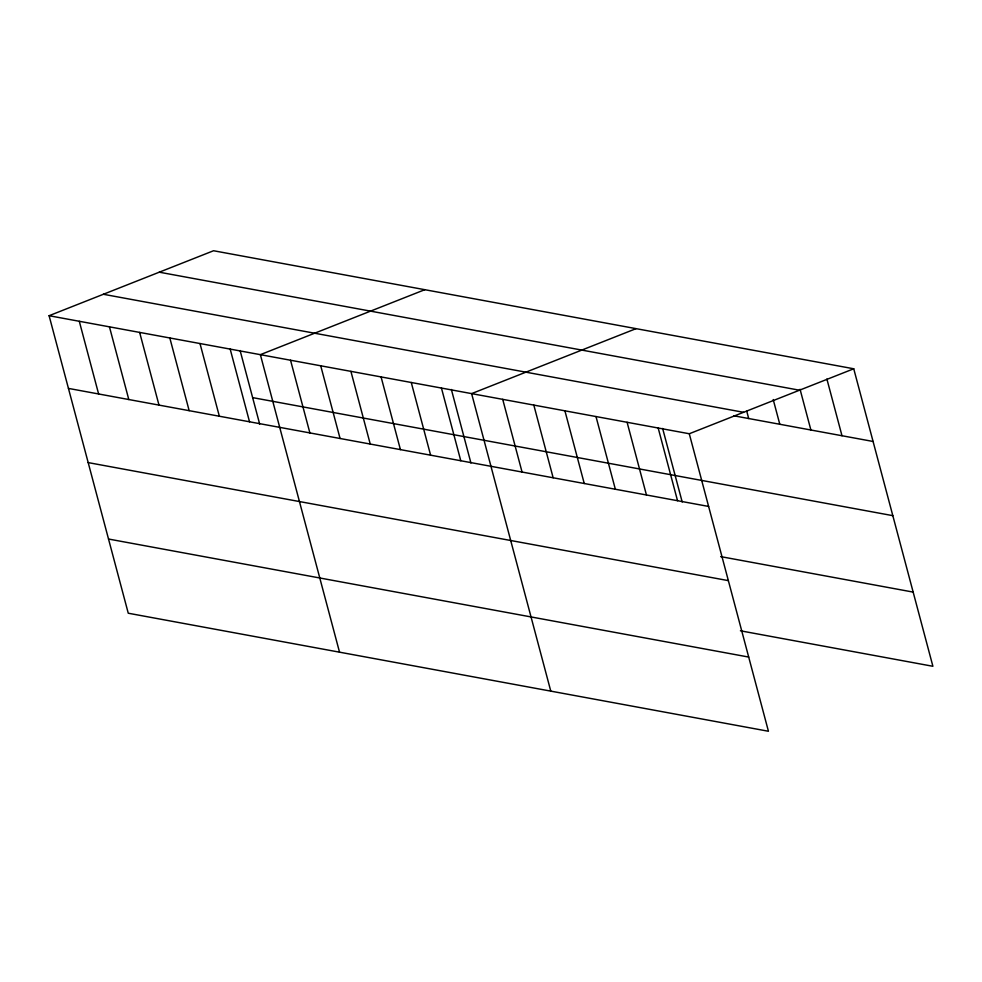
<?xml version="1.0" encoding="UTF-8"?>
<svg xmlns="http://www.w3.org/2000/svg" width="982" height="982" viewBox="0 0 982 982"><rect width="100%" height="100%" fill="white"/><g stroke="black" fill="none" stroke-linecap="round" stroke-linejoin="round"><path stroke-width="1.47" d="M49.1 315.713L689.278 433.749L768.44 731.259L128.261 613.222L49.1 315.713L213.56 250.741L853.739 368.778L932.9 666.287L740.416 630.8M424.813 289.69L260.365 354.662L339.527 652.171M636.078 328.639L471.618 393.61L550.779 691.132M689.278 433.749L853.739 368.778M159.28 272.186L799.471 390.21M103.368 294.269L743.558 412.305M733.898 415.803L873.084 441.47M252.644 397.624L892.822 515.66M68.445 388.406L708.623 506.442M720.665 556.61L913.162 592.097M88.184 462.596L728.362 580.632M108.523 539.032L748.701 657.068M826.893 379.027L841.991 435.738M800.06 389.289L810.887 429.993M773.215 399.551L779.794 424.261M746.762 411.262L748.701 418.528M662.629 428.447L682.195 501.986M658.186 428.017L677.531 500.71M627.093 422.285L646.438 494.977M596 416.552L615.346 489.245M564.908 410.82L584.241 483.5M533.815 405.087L553.148 477.768M502.71 399.343L522.056 472.035M451.376 389.486L470.943 463.038M441.446 388.05L460.779 460.742M411.262 382.489L430.607 455.182M381.077 376.928L400.423 449.609M350.905 371.356L370.239 444.048M320.721 365.795L340.067 438.488M290.537 360.234L309.882 432.915M240.111 350.537L259.678 424.089M230.181 349.101L249.526 421.794M199.997 343.54L219.342 416.233M169.825 337.968L189.158 410.66M139.64 332.407L158.986 405.1M109.456 326.846L128.802 399.539M79.284 321.274L98.617 393.966"/></g></svg>
